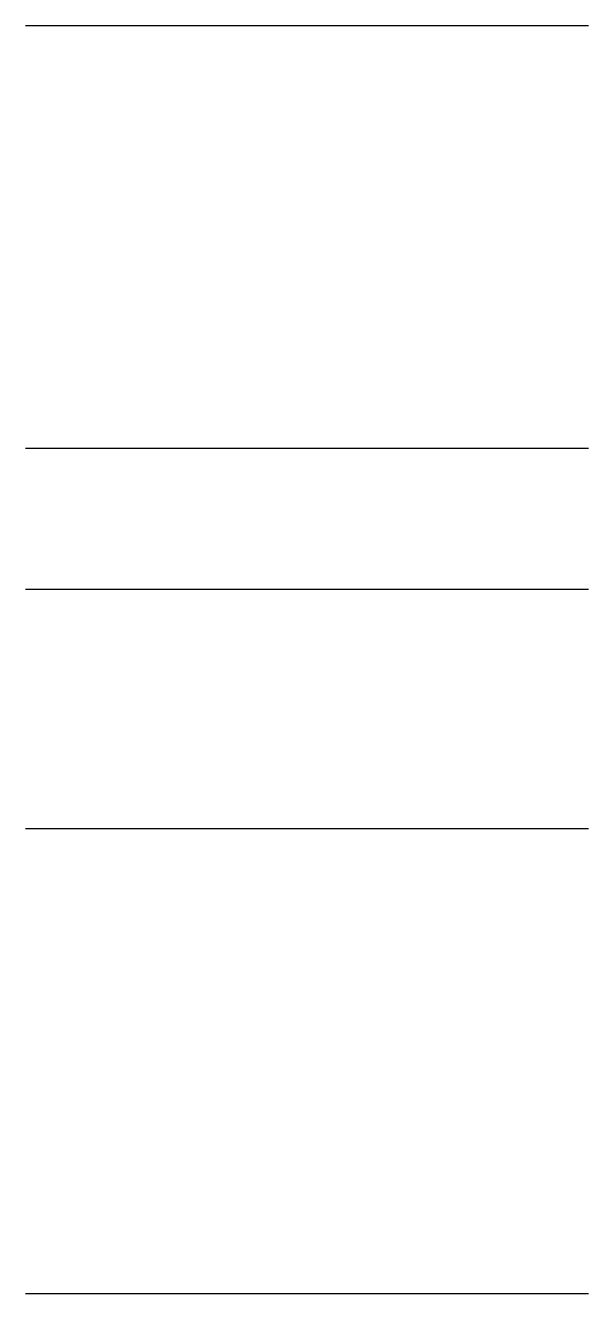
# Model space of a CAD drawing. Extents: x -737978 to 768813, y -372247 to 1140308.
# Drawn here: x 231072 to 235072, y -123798 to -114798 of the extents above; entities that cross this region are included whole.
import ezdxf

# ---------------------------------------------------------------- set-up
doc = ezdxf.new("R2010")
doc.units = 0
doc.header["$LTSCALE"] = 1000
doc.header["$MEASUREMENT"] = 0
doc.layers.add('AXIS', color=3, linetype='CONTINUOUS')

msp = doc.modelspace()

# ---------------------------------------------------------------- linework, layer by layer
at = {"layer": 'AXIS'}
for p, q in [((231071.9, -114798.4), (235071.9, -114798.4)), ((231071.9, -117798.4), (235071.9, -117798.4)), ((231071.9, -118798.4), (235071.9, -118798.4)), ((231071.9, -120498.4), (235071.9, -120498.4)), ((231071.9, -123798.4), (235071.9, -123798.4))]:
    msp.add_line(p, q, dxfattribs=at)

doc.saveas('drawing.dxf')
